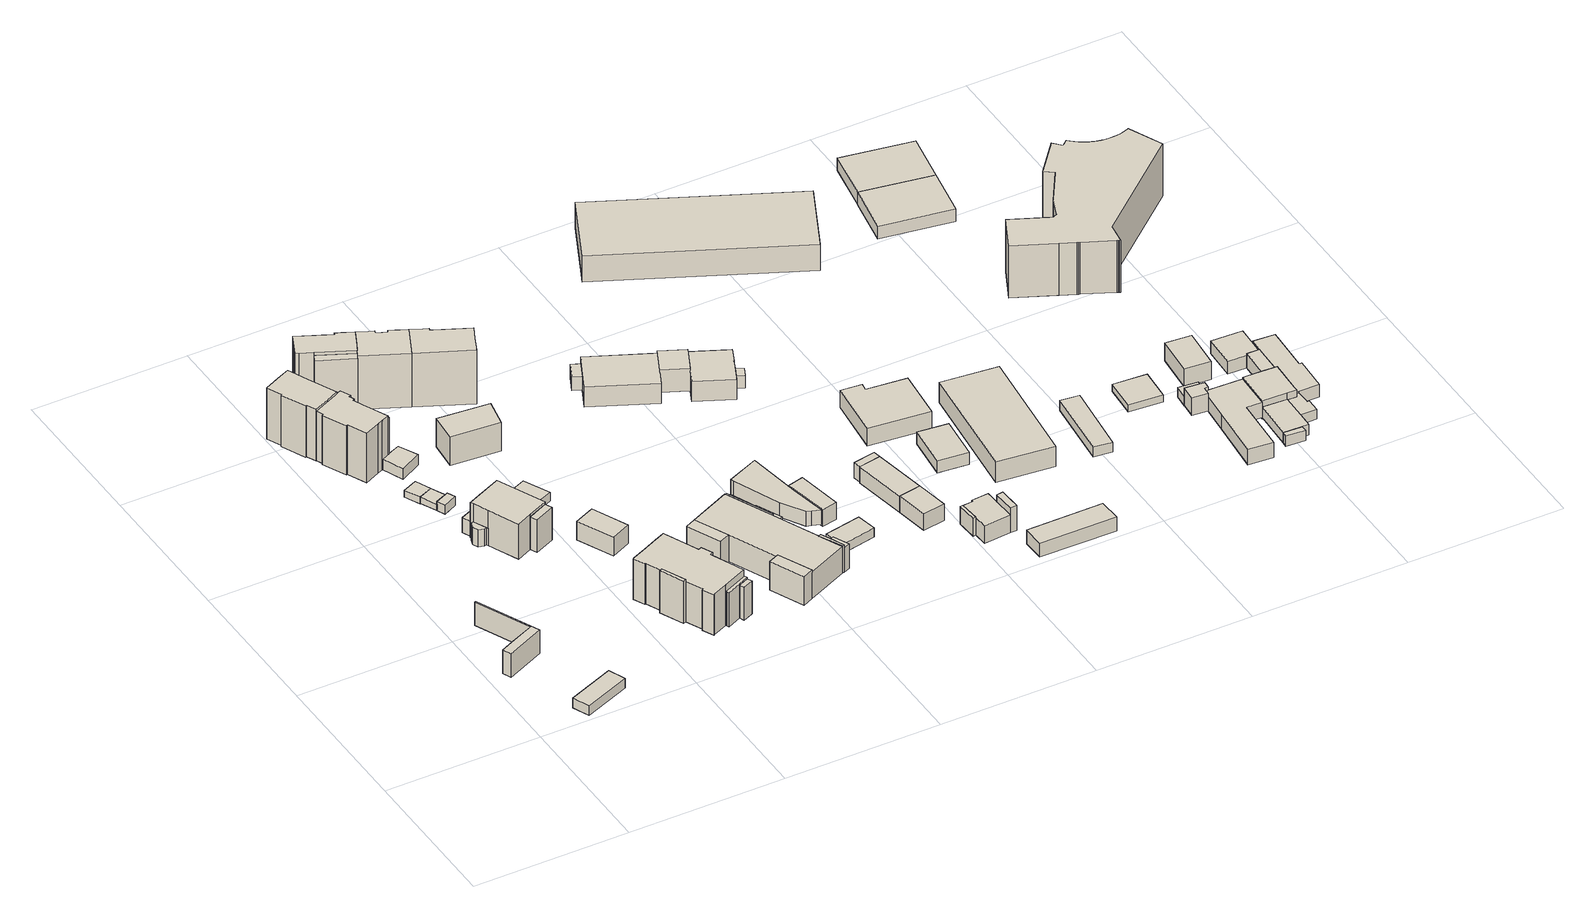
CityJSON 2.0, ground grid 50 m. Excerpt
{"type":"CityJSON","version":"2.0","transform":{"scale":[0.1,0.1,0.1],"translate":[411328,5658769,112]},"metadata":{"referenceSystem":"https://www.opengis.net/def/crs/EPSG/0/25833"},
"CityObjects":{
"building1":{"type":"Building","attributes":{"name":"Rettungswache Dresden-Pieschen","Dachtyp_tdc":"tdcPolyFlatRoof","Gemeindeschluessel":14612000,"Dachneigung":0,"QualitaetDacherkennung":25,"Geometrietyp2DReferenz":"3000","measuredHeight":8.25,"function":"31001_9998","roofType":"1000"},"geometry":[{"type":"Solid","lod":"1","boundaries":[[[[0,1,2,3,4,5,6]],[[7,8,9,10,11,12,13]],[[6,8,7,0]],[[5,9,8,6]],[[4,10,9,5]],[[3,11,10,4]],[[2,12,11,3]],[[1,13,12,2]],[[0,7,13,1]]]]}]},
"building2":{"type":"Building","attributes":{"Gemeindeschluessel":14612000,"Dachneigung":83.61,"Dachorientierung":0,"MittlereTraufHoehe":116.42,"QualitaetDacherkennung":80,"ObjektHoehe":3.74,"BodenHoehe":113,"Geometrietyp2DReferenz":"3000","AbsoluteHoehe":116.75,"Dachflaeche":94.63,"measuredHeight":3.74,"function":"31001_9998","roofType":"2100","storeysAboveGround":1},"geometry":[{"type":"Solid","lod":"1","boundaries":[[[[14,15,16,17]],[[18,19,20,21]],[[17,19,18,14]],[[16,20,19,17]],[[15,21,20,16]],[[14,18,21,15]]]]}]},
"building3":{"type":"Building","attributes":{"Dachtyp_tdc":"tdcGableRoof","Gemeindeschluessel":14612000,"Dachneigung":37.91,"QualitaetDacherkennung":75,"Geometrietyp2DReferenz":"3000","measuredHeight":20.41,"function":"31001_9998","roofType":"3100"},"geometry":[{"type":"Solid","lod":"1","boundaries":[[[[22,23,24,25,26,27,28,29,30,31,32,33]],[[34,35,36,37,38,39,40,41,42,43,44,45]],[[33,35,34,22]],[[32,36,35,33]],[[31,37,36,32]],[[30,38,37,31]],[[29,39,38,30]],[[28,40,39,29]],[[27,41,40,28]],[[26,42,41,27]],[[25,43,42,26]],[[24,44,43,25]],[[23,45,44,24]],[[22,34,45,23]]]]}]},
"building4":{"type":"Building","attributes":{"Gemeindeschluessel":14612000,"Geometrietyp2DReferenz":"3000","function":"31001_9998","roofType":"9999"},"children":["building4-1","building4-2"]},
"building4-1":{"type":"BuildingPart","attributes":{"Dachtyp_tdc":"tdcPolyFlatRoof","Dachneigung":0,"QualitaetDacherkennung":50,"Geometrietyp2DReferenz":"3000","measuredHeight":16.52,"roofType":"1000"},"parents":["building4"],"geometry":[{"type":"Solid","lod":"1","boundaries":[[[[46,47,48,49,50]],[[51,52,53,54,55]],[[50,52,51,46]],[[49,53,52,50]],[[48,54,53,49]],[[47,55,54,48]],[[46,51,55,47]]]]}]},
"building4-2":{"type":"BuildingPart","attributes":{"Dachtyp_tdc":"tdcGableRoof","Dachneigung":37.41,"QualitaetDacherkennung":70,"Geometrietyp2DReferenz":"3000","measuredHeight":20.33,"roofType":"3100"},"parents":["building4"],"geometry":[{"type":"Solid","lod":"1","boundaries":[[[[56,57,58,59,60,61,62,63,64,65,66,67,68,69,70,71,72,73]],[[74,75,76,77,78,55,54,79,80,81,82,83,84,85,86,87,88,89]],[[73,75,74,56]],[[72,76,75,73]],[[71,77,76,72]],[[70,78,77,71]],[[69,55,78,70]],[[68,54,55,69]],[[67,79,54,68]],[[66,80,79,67]],[[65,81,80,66]],[[64,82,81,65]],[[63,83,82,64]],[[62,84,83,63]],[[61,85,84,62]],[[60,86,85,61]],[[59,87,86,60]],[[58,88,87,59]],[[57,89,88,58]],[[56,74,89,57]]]]}]},
"building5":{"type":"Building","attributes":{"Gemeindeschluessel":14612000,"Dachtyp_tdc":"tdcPolyFlatRoof","Dachneigung":0,"QualitaetDacherkennung":83,"Geometrietyp2DReferenz":"3000","measuredHeight":2.44,"function":"31001_9998","roofType":"1000"},"geometry":[{"type":"Solid","lod":"1","boundaries":[[[[90,91,92,93]],[[94,95,96,97]],[[93,95,94,90]],[[92,96,95,93]],[[91,97,96,92]],[[90,94,97,91]]]]}]},
"building6":{"type":"Building","attributes":{"Dachtyp_tdc":"tdcPolyFlatRoof","Gemeindeschluessel":14612000,"Dachneigung":2.62,"QualitaetDacherkennung":78,"Geometrietyp2DReferenz":"3000","measuredHeight":2.31,"function":"31001_9998","roofType":"2100"},"geometry":[{"type":"Solid","lod":"1","boundaries":[[[[98,90,93,99]],[[100,101,102,103]],[[99,101,100,98]],[[93,102,101,99]],[[90,103,102,93]],[[98,100,103,90]]]]}]},
"building7":{"type":"Building","attributes":{"Dachtyp_tdc":"tdcHipAndGableRoof","Gemeindeschluessel":14612000,"Dachneigung":69.6,"QualitaetDacherkennung":13,"Geometrietyp2DReferenz":"3000","measuredHeight":4.6,"function":"31001_9998","roofType":"5000"},"geometry":[{"type":"Solid","lod":"1","boundaries":[[[[104,105,106,107]],[[108,109,101,100]],[[107,109,108,104]],[[106,101,109,107]],[[105,100,101,106]],[[104,108,100,105]]]]}]},
"building8":{"type":"Building","attributes":{"Gemeindeschluessel":14612000,"Dachtyp_tdc":"tdcPolyFlatRoof","Dachneigung":0,"QualitaetDacherkennung":37,"Geometrietyp2DReferenz":"3000","measuredHeight":5.26,"function":"31001_9998","roofType":"1000"},"geometry":[{"type":"Solid","lod":"1","boundaries":[[[[110,111,112,113]],[[114,115,116,117]],[[113,115,114,110]],[[112,116,115,113]],[[111,117,116,112]],[[110,114,117,111]]]]}]},
"building9":{"type":"Building","attributes":{"Gemeindeschluessel":14612000,"Geometrietyp2DReferenz":"3000","function":"31001_9998","roofType":"9999"},"children":["building9-1","building9-2","building9-3"]},
"building9-1":{"type":"BuildingPart","attributes":{"Dachtyp_tdc":"tdcPolyFlatRoof","Dachneigung":24.03,"QualitaetDacherkennung":44,"Geometrietyp2DReferenz":"3000","measuredHeight":12.02,"roofType":"2100"},"parents":["building9"],"geometry":[{"type":"Solid","lod":"1","boundaries":[[[[118,119,120,121]],[[122,123,124,125]],[[121,123,122,118]],[[120,124,123,121]],[[119,125,124,120]],[[118,122,125,119]]]]}]},
"building9-2":{"type":"BuildingPart","attributes":{"Dachtyp_tdc":"tdcFreeFormRoof","Dachneigung":40.28,"QualitaetDacherkennung":3,"Geometrietyp2DReferenz":"3000","measuredHeight":6.74,"roofType":"5000"},"parents":["building9"],"geometry":[{"type":"Solid","lod":"1","boundaries":[[[[126,127,128,129,130,131,132,133,134]],[[135,136,137,138,139,140,141,142,143]],[[134,136,135,126]],[[133,137,136,134]],[[132,138,137,133]],[[131,139,138,132]],[[130,140,139,131]],[[129,141,140,130]],[[128,142,141,129]],[[127,143,142,128]],[[126,135,143,127]]]]}]},
"building9-3":{"type":"BuildingPart","attributes":{"Dachtyp_tdc":"tdcHipRoof","Dachneigung":23.79,"QualitaetDacherkennung":70,"Geometrietyp2DReferenz":"3000","measuredHeight":13.8,"roofType":"3200"},"parents":["building9"],"geometry":[{"type":"Solid","lod":"1","boundaries":[[[[144,145,146,147,148,149,150,151,152,153,154]],[[141,155,114,156,117,157,124,123,158,135,143]],[[154,155,141,144]],[[153,114,155,154]],[[152,156,114,153]],[[151,117,156,152]],[[150,157,117,151]],[[149,124,157,150]],[[148,123,124,149]],[[147,158,123,148]],[[146,135,158,147]],[[145,143,135,146]],[[144,141,143,145]]]]}]},
"building10":{"type":"Building","attributes":{"Dachtyp_tdc":"tdcPolyFlatRoof","Gemeindeschluessel":14612000,"Dachneigung":5.57,"QualitaetDacherkennung":74,"Geometrietyp2DReferenz":"3000","measuredHeight":4.09,"function":"31001_9998","roofType":"2100"},"geometry":[{"type":"Solid","lod":"1","boundaries":[[[[159,160,161,162,163]],[[164,165,166,167,168]],[[163,165,164,159]],[[162,166,165,163]],[[161,167,166,162]],[[160,168,167,161]],[[159,164,168,160]]]]}]},
"building11":{"type":"Building","attributes":{"Gemeindeschluessel":14612000,"Geometrietyp2DReferenz":"3000","function":"31001_9998","roofType":"9999"},"children":["building11-1","building11-2","building11-3"]},
"building11-1":{"type":"BuildingPart","attributes":{"Dachtyp_tdc":"tdcPolyFlatRoof","Dachneigung":34.27,"QualitaetDacherkennung":53,"Geometrietyp2DReferenz":"3000","measuredHeight":18.66,"roofType":"2100"},"parents":["building11"],"geometry":[{"type":"Solid","lod":"1","boundaries":[[[[169,170,171,172]],[[173,174,175,176]],[[172,174,173,169]],[[171,175,174,172]],[[170,176,175,171]],[[169,173,176,170]]]]}]},
"building11-2":{"type":"BuildingPart","attributes":{"Dachtyp_tdc":"tdcPolyFlatRoof","Dachneigung":0,"QualitaetDacherkennung":27,"Geometrietyp2DReferenz":"3000","measuredHeight":17.21,"roofType":"1000"},"parents":["building11"],"geometry":[{"type":"Solid","lod":"1","boundaries":[[[[177,178,179,180,181]],[[182,183,184,185,186]],[[181,183,182,177]],[[180,184,183,181]],[[179,185,184,180]],[[178,186,185,179]],[[177,182,186,178]]]]}]},
"building11-3":{"type":"BuildingPart","attributes":{"Dachtyp_tdc":"tdcGableRoof","Dachneigung":36.03,"QualitaetDacherkennung":72,"Geometrietyp2DReferenz":"3000","measuredHeight":20.84,"roofType":"3100"},"parents":["building11"],"geometry":[{"type":"Solid","lod":"1","boundaries":[[[[187,188,189,190,191,192,193,194,195,196,197,198]],[[199,200,201,186,185,202,203,204,205,206,173,176]],[[198,200,199,187]],[[197,201,200,198]],[[196,186,201,197]],[[195,185,186,196]],[[194,202,185,195]],[[193,203,202,194]],[[192,204,203,193]],[[191,205,204,192]],[[190,206,205,191]],[[189,173,206,190]],[[188,176,173,189]],[[187,199,176,188]]]]}]},
"building12":{"type":"Building","attributes":{"Gemeindeschluessel":14612000,"Geometrietyp2DReferenz":"3000","function":"31001_9998","roofType":"9999"},"children":["building12-1","building12-2","building12-3","building12-4","building12-5"]},
"building12-1":{"type":"BuildingPart","attributes":{"Dachtyp_tdc":"tdcHipRoof","Dachneigung":37.45,"QualitaetDacherkennung":52,"Geometrietyp2DReferenz":"3000","measuredHeight":17.33,"roofType":"3200"},"parents":["building12"],"geometry":[{"type":"Solid","lod":"1","boundaries":[[[[207,208,209,210,211,212,213,214,215,216,217,218,219,220,221,222,223,224,225]],[[226,227,228,229,230,231,232,233,234,235,236,237,238,239,240,241,242,243,244]],[[225,227,226,207]],[[224,228,227,225]],[[223,229,228,224]],[[222,230,229,223]],[[221,231,230,222]],[[220,232,231,221]],[[219,233,232,220]],[[218,234,233,219]],[[217,235,234,218]],[[216,236,235,217]],[[215,237,236,216]],[[214,238,237,215]],[[213,239,238,214]],[[212,240,239,213]],[[211,241,240,212]],[[210,242,241,211]],[[209,243,242,210]],[[208,244,243,209]],[[207,226,244,208]]]]}]},
"building12-2":{"type":"BuildingPart","attributes":{"Dachtyp_tdc":"tdcPolyFlatRoof","Dachneigung":4.12,"QualitaetDacherkennung":53,"Geometrietyp2DReferenz":"3000","measuredHeight":11.68,"roofType":"2100"},"parents":["building12"],"geometry":[{"type":"Solid","lod":"1","boundaries":[[[[245,246,247,248]],[[249,250,251,252]],[[248,250,249,245]],[[247,251,250,248]],[[246,252,251,247]],[[245,249,252,246]]]]}]},
"building12-3":{"type":"BuildingPart","attributes":{"Dachtyp_tdc":"tdcFreeFormRoof","Dachneigung":64.03,"QualitaetDacherkennung":31,"Geometrietyp2DReferenz":"3000","measuredHeight":12.77,"roofType":"5000"},"parents":["building12"],"geometry":[{"type":"Solid","lod":"1","boundaries":[[[[253,254,255,256,257,258]],[[251,250,259,260,241,240]],[[258,251,240,253]],[[257,250,251,258]],[[256,259,250,257]],[[255,260,259,256]],[[254,241,260,255]],[[253,240,241,254]]]]}]},
"building12-4":{"type":"BuildingPart","attributes":{"Dachtyp_tdc":"tdcPolyFlatRoof","Dachneigung":40.55,"QualitaetDacherkennung":26,"Geometrietyp2DReferenz":"3000","measuredHeight":12.98,"roofType":"2100"},"parents":["building12"],"geometry":[{"type":"Solid","lod":"1","boundaries":[[[[261,262,263,264]],[[265,234,233,266]],[[264,234,265,261]],[[263,233,234,264]],[[262,266,233,263]],[[261,265,266,262]]]]}]},
"building12-5":{"type":"BuildingPart","attributes":{"Dachtyp_tdc":"tdcFreeFormRoof","Dachneigung":80.19,"QualitaetDacherkennung":34,"Geometrietyp2DReferenz":"3000","measuredHeight":16.36,"roofType":"5000"},"parents":["building12"],"geometry":[{"type":"Solid","lod":"1","boundaries":[[[[267,268,269,270]],[[271,272,228,227]],[[270,271,227,267]],[[269,272,271,270]],[[268,228,272,269]],[[267,227,228,268]]]]}]},
"building13":{"type":"Building","attributes":{"Dachtyp_tdc":"tdcPolyFlatRoof","Gemeindeschluessel":14612000,"Dachneigung":0,"QualitaetDacherkennung":84,"Geometrietyp2DReferenz":"3000","measuredHeight":6.54,"function":"31001_2000","roofType":"1000"},"geometry":[{"type":"Solid","lod":"1","boundaries":[[[[273,274,275,276]],[[277,278,279,280]],[[276,278,277,273]],[[275,279,278,276]],[[274,280,279,275]],[[273,277,280,274]]]]}]},
"building14":{"type":"Building","attributes":{"Dachtyp_tdc":"tdcPolyFlatRoof","Gemeindeschluessel":14612000,"Dachneigung":0,"QualitaetDacherkennung":81,"Geometrietyp2DReferenz":"3000","measuredHeight":3.08,"function":"31001_9998","roofType":"1000"},"geometry":[{"type":"Solid","lod":"1","boundaries":[[[[281,282,283,284]],[[285,286,287,288]],[[284,286,285,281]],[[283,287,286,284]],[[282,288,287,283]],[[281,285,288,282]]]]}]},
"building15":{"type":"Building","attributes":{"Dachtyp_tdc":"tdcPolyFlatRoof","Gemeindeschluessel":14612000,"Dachneigung":9.5,"QualitaetDacherkennung":78,"Geometrietyp2DReferenz":"3000","measuredHeight":10.87,"function":"31001_9998","roofType":"2100"},"geometry":[{"type":"Solid","lod":"1","boundaries":[[[[289,290,291,292]],[[293,294,295,296]],[[292,294,293,289]],[[291,295,294,292]],[[290,296,295,291]],[[289,293,296,290]]]]}]},
"building16":{"type":"Building","attributes":{"Dachtyp_tdc":"tdcGableRoof","Gemeindeschluessel":14612000,"Dachneigung":37.73,"QualitaetDacherkennung":81,"Geometrietyp2DReferenz":"3000","measuredHeight":20.89,"function":"31001_9998","roofType":"3100"},"geometry":[{"type":"Solid","lod":"1","boundaries":[[[[297,298,299,300,301,302,303,304,305,306,307,191]],[[308,205,309,310,311,312,313,314,315,316,317,174]],[[191,205,308,297]],[[307,309,205,191]],[[306,310,309,307]],[[305,311,310,306]],[[304,312,311,305]],[[303,313,312,304]],[[302,314,313,303]],[[301,315,314,302]],[[300,316,315,301]],[[299,317,316,300]],[[298,174,317,299]],[[297,308,174,298]]]]}]},
"building17":{"type":"Building","attributes":{"Gemeindeschluessel":14612000,"Geometrietyp2DReferenz":"3000","function":"31001_9998","roofType":"9999"},"children":["building17-1","building17-2"]},
"building17-1":{"type":"BuildingPart","attributes":{"Dachtyp_tdc":"tdcGableRoof","Dachneigung":10.24,"QualitaetDacherkennung":14,"Geometrietyp2DReferenz":"3000","measuredHeight":17.7,"roofType":"3100"},"parents":["building17"],"geometry":[{"type":"Solid","lod":"1","boundaries":[[[[318,319,320,321,322]],[[323,324,325,326,327]],[[322,324,323,318]],[[321,325,324,322]],[[320,326,325,321]],[[319,327,326,320]],[[318,323,327,319]]]]}]},
"building17-2":{"type":"BuildingPart","attributes":{"Dachtyp_tdc":"tdcGableRoof","Dachneigung":37.56,"QualitaetDacherkennung":77,"Geometrietyp2DReferenz":"3000","measuredHeight":21.12,"roofType":"3100"},"parents":["building17"],"geometry":[{"type":"Solid","lod":"1","boundaries":[[[[328,329,301,330,299,331,332,333,334,335]],[[336,337,327,326,338,339,340,341,342,343]],[[335,337,336,328]],[[334,327,337,335]],[[333,326,327,334]],[[332,338,326,333]],[[331,339,338,332]],[[299,340,339,331]],[[330,341,340,299]],[[301,342,341,330]],[[329,343,342,301]],[[328,336,343,329]]]]}]},
"building18":{"type":"Building","attributes":{"Gemeindeschluessel":14612000,"Geometrietyp2DReferenz":"3000","function":"31001_9998","roofType":"9999"},"children":["building18-1","building18-2","building18-3","building18-4","building18-5","building18-6"]},
"building18-1":{"type":"BuildingPart","attributes":{"Dachtyp_tdc":"tdcPolyFlatRoof","Dachneigung":0,"QualitaetDacherkennung":53,"Geometrietyp2DReferenz":"3000","measuredHeight":9.5,"roofType":"1000"},"parents":["building18"],"geometry":[{"type":"Solid","lod":"1","boundaries":[[[[344,345,346,347,348]],[[349,350,351,352,353]],[[348,350,349,344]],[[347,351,350,348]],[[346,352,351,347]],[[345,353,352,346]],[[344,349,353,345]]]]}]},
"building18-2":{"type":"BuildingPart","attributes":{"Dachtyp_tdc":"tdcPolyFlatRoof","Dachneigung":0,"QualitaetDacherkennung":53,"Geometrietyp2DReferenz":"3000","measuredHeight":9.26,"roofType":"1000"},"parents":["building18"],"geometry":[{"type":"Solid","lod":"1","boundaries":[[[[354,355,356,357,358,359]],[[360,361,362,363,364,365]],[[359,361,360,354]],[[358,362,361,359]],[[357,363,362,358]],[[356,364,363,357]],[[355,365,364,356]],[[354,360,365,355]]]]}]},
"building18-3":{"type":"BuildingPart","attributes":{"Dachtyp_tdc":"tdcPolyFlatRoof","Dachneigung":5.87,"QualitaetDacherkennung":59,"Geometrietyp2DReferenz":"3000","measuredHeight":9.67,"roofType":"2100"},"parents":["building18"],"geometry":[{"type":"Solid","lod":"1","boundaries":[[[[366,367,368,369]],[[370,371,372,373]],[[369,371,370,366]],[[368,372,371,369]],[[367,373,372,368]],[[366,370,373,367]]]]}]},
"building18-4":{"type":"BuildingPart","attributes":{"Dachtyp_tdc":"tdcPolyFlatRoof","Dachneigung":6.72,"QualitaetDacherkennung":74,"Geometrietyp2DReferenz":"3000","measuredHeight":5.78,"roofType":"2100"},"parents":["building18"],"geometry":[{"type":"Solid","lod":"1","boundaries":[[[[374,375,376,377,378]],[[365,379,380,381,360]],[[378,379,365,374]],[[377,380,379,378]],[[376,381,380,377]],[[375,360,381,376]],[[374,365,360,375]]]]}]},
"building18-5":{"type":"BuildingPart","attributes":{"Dachtyp_tdc":"tdcPolyFlatRoof","Dachneigung":0,"QualitaetDacherkennung":69,"Geometrietyp2DReferenz":"3000","measuredHeight":9.47,"roofType":"1000"},"parents":["building18"],"geometry":[{"type":"Solid","lod":"1","boundaries":[[[[367,366,382,383,384,385,386,387]],[[373,362,361,353,352,388,389,370]],[[387,362,373,367]],[[386,361,362,387]],[[385,353,361,386]],[[384,352,353,385]],[[383,388,352,384]],[[382,389,388,383]],[[366,370,389,382]],[[367,373,370,366]]]]}]},
"building18-6":{"type":"BuildingPart","attributes":{"Dachtyp_tdc":"tdcPolyFlatRoof","Dachneigung":25.09,"QualitaetDacherkennung":56,"Geometrietyp2DReferenz":"3000","measuredHeight":11.04,"roofType":"2100"},"parents":["building18"],"geometry":[{"type":"Solid","lod":"1","boundaries":[[[[390,391,392,393]],[[388,394,395,389]],[[393,394,388,390]],[[392,395,394,393]],[[391,389,395,392]],[[390,388,389,391]]]]}]},
"building19":{"type":"Building","attributes":{"Dachtyp_tdc":"tdcPolyFlatRoof","Gemeindeschluessel":14612000,"Dachneigung":6.75,"QualitaetDacherkennung":57,"Geometrietyp2DReferenz":"3000","measuredHeight":8.81,"function":"31001_9998","roofType":"2100"},"geometry":[{"type":"Solid","lod":"1","boundaries":[[[[396,397,398,399]],[[400,401,402,403]],[[399,401,400,396]],[[398,402,401,399]],[[397,403,402,398]],[[396,400,403,397]]]]}]},
"building20":{"type":"Building","attributes":{"Dachtyp_tdc":"tdcPolyFlatRoof","Gemeindeschluessel":14612000,"Dachneigung":3.3,"QualitaetDacherkennung":88,"Geometrietyp2DReferenz":"3000","measuredHeight":5.52,"function":"31001_2000","roofType":"2100"},"geometry":[{"type":"Solid","lod":"1","boundaries":[[[[404,405,406,407,408,409,410,411,412]],[[413,414,415,416,417,418,419,420,421]],[[412,414,413,404]],[[411,415,414,412]],[[410,416,415,411]],[[409,417,416,410]],[[408,418,417,409]],[[407,419,418,408]],[[406,420,419,407]],[[405,421,420,406]],[[404,413,421,405]]]]}]},
"building21":{"type":"Building","attributes":{"Dachtyp_tdc":"tdcPolyFlatRoof","Gemeindeschluessel":14612000,"Dachneigung":5.71,"QualitaetDacherkennung":58,"Geometrietyp2DReferenz":"3000","measuredHeight":3.6,"function":"31001_2000","roofType":"2100"},"geometry":[{"type":"Solid","lod":"1","boundaries":[[[[422,423,424,425]],[[426,427,428,429]],[[425,427,426,422]],[[424,428,427,425]],[[423,429,428,424]],[[422,426,429,423]]]]}]},
"building22":{"type":"Building","attributes":{"Dachtyp_tdc":"tdcPolyFlatRoof","Gemeindeschluessel":14612000,"Dachneigung":3.33,"QualitaetDacherkennung":70,"Geometrietyp2DReferenz":"3000","measuredHeight":6.02,"function":"31001_2000","roofType":"2100"},"geometry":[{"type":"Solid","lod":"1","boundaries":[[[[430,431,432,433,434,435,436]],[[437,438,439,440,441,442,443]],[[436,438,437,430]],[[435,439,438,436]],[[434,440,439,435]],[[433,441,440,434]],[[432,442,441,433]],[[431,443,442,432]],[[430,437,443,431]]]]}]},
"building23":{"type":"Building","attributes":{"Gemeindeschluessel":14612000,"Geometrietyp2DReferenz":"3000","function":"31001_2000","roofType":"9999"},"children":["building23-1","building23-2","building23-3","building23-4","building23-5"]},
"building23-1":{"type":"BuildingPart","attributes":{"Dachtyp_tdc":"tdcPolyFlatRoof","Dachneigung":16.08,"QualitaetDacherkennung":88,"Geometrietyp2DReferenz":"3000","measuredHeight":9.13,"roofType":"2100"},"parents":["building23"],"geometry":[{"type":"Solid","lod":"1","boundaries":[[[[444,445,446,447,448,449]],[[450,451,452,453,454,455]],[[449,451,450,444]],[[448,452,451,449]],[[447,453,452,448]],[[446,454,453,447]],[[445,455,454,446]],[[444,450,455,445]]]]}]},
"building23-2":{"type":"BuildingPart","attributes":{"Dachtyp_tdc":"tdcPolyFlatRoof","Dachneigung":15.95,"QualitaetDacherkennung":86,"Geometrietyp2DReferenz":"3000","measuredHeight":9.12,"roofType":"2100"},"parents":["building23"],"geometry":[{"type":"Solid","lod":"1","boundaries":[[[[456,457,458,459,460,461,462,463]],[[464,465,466,467,468,469,470,471]],[[463,465,464,456]],[[462,466,465,463]],[[461,467,466,462]],[[460,468,467,461]],[[459,469,468,460]],[[458,470,469,459]],[[457,471,470,458]],[[456,464,471,457]]]]}]},
"building23-3":{"type":"BuildingPart","attributes":{"Dachtyp_tdc":"tdcPolyFlatRoof","Dachneigung":16.23,"QualitaetDacherkennung":85,"Geometrietyp2DReferenz":"3000","measuredHeight":9.16,"roofType":"2100"},"parents":["building23"],"geometry":[{"type":"Solid","lod":"1","boundaries":[[[[472,473,474,475]],[[454,453,469,468]],[[475,453,454,472]],[[474,469,453,475]],[[473,468,469,474]],[[472,454,468,473]]]]}]},
"building23-4":{"type":"BuildingPart","attributes":{"Dachtyp_tdc":"tdcPolyFlatRoof","Dachneigung":0,"QualitaetDacherkennung":65,"Geometrietyp2DReferenz":"3000","measuredHeight":4.67,"roofType":"1000"},"parents":["building23"],"geometry":[{"type":"Solid","lod":"1","boundaries":[[[[476,477,478,479]],[[480,452,451,481]],[[479,452,480,476]],[[478,451,452,479]],[[477,481,451,478]],[[476,480,481,477]]]]}]},
"building23-5":{"type":"BuildingPart","attributes":{"Dachtyp_tdc":"tdcPolyFlatRoof","Dachneigung":0,"QualitaetDacherkennung":58,"Geometrietyp2DReferenz":"3000","measuredHeight":4.5,"roofType":"1000"},"parents":["building23"],"geometry":[{"type":"Solid","lod":"1","boundaries":[[[[482,483,484,485,486]],[[464,471,487,488,465]],[[486,471,464,482]],[[485,487,471,486]],[[484,488,487,485]],[[483,465,488,484]],[[482,464,465,483]]]]}]},
"building24":{"type":"Building","attributes":{"Dachtyp_tdc":"tdcPolyFlatRoof","Gemeindeschluessel":14612000,"Dachneigung":7.36,"QualitaetDacherkennung":89,"Geometrietyp2DReferenz":"3000","measuredHeight":6.2,"function":"31001_2000","roofType":"2100"},"geometry":[{"type":"Solid","lod":"1","boundaries":[[[[489,490,491,492]],[[493,494,495,496]],[[492,494,493,489]],[[491,495,494,492]],[[490,496,495,491]],[[489,493,496,490]]]]}]},
"building25":{"type":"Building","attributes":{"Dachtyp_tdc":"tdcPolyFlatRoof","Gemeindeschluessel":14612000,"Dachneigung":7.33,"QualitaetDacherkennung":93,"Geometrietyp2DReferenz":"3000","measuredHeight":6.18,"function":"31001_2000","roofType":"2100"},"geometry":[{"type":"Solid","lod":"1","boundaries":[[[[497,498,499,500]],[[501,502,496,495]],[[500,502,501,497]],[[499,496,502,500]],[[498,495,496,499]],[[497,501,495,498]]]]}]},
"building26":{"type":"Building","attributes":{"Dachtyp_tdc":"tdcPolyFlatRoof","Gemeindeschluessel":14612000,"Dachneigung":7.36,"QualitaetDacherkennung":65,"Geometrietyp2DReferenz":"3000","measuredHeight":5.87,"function":"31001_2000","roofType":"2100"},"geometry":[{"type":"Solid","lod":"1","boundaries":[[[[500,503,504,497]],[[505,506,507,508]],[[497,506,505,500]],[[504,507,506,497]],[[503,508,507,504]],[[500,505,508,503]]]]}]},
"building27":{"type":"Building","attributes":{"Gemeindeschluessel":14612000,"Geometrietyp2DReferenz":"3000","function":"31001_9998","roofType":"9999"},"children":["building27-1","building27-2","building27-3"]},
"building27-1":{"type":"BuildingPart","attributes":{"Dachtyp_tdc":"tdcPolyFlatRoof","Dachneigung":4.98,"QualitaetDacherkennung":78,"Geometrietyp2DReferenz":"3000","measuredHeight":8.75,"roofType":"2100"},"parents":["building27"],"geometry":[{"type":"Solid","lod":"1","boundaries":[[[[509,510,511,512]],[[513,514,515,516]],[[512,514,513,509]],[[511,515,514,512]],[[510,516,515,511]],[[509,513,516,510]]]]}]},
"building27-2":{"type":"BuildingPart","attributes":{"Dachtyp_tdc":"tdcFreeFormRoof","Dachneigung":37.66,"QualitaetDacherkennung":42,"Geometrietyp2DReferenz":"3000","measuredHeight":6.45,"roofType":"5000"},"parents":["building27"],"geometry":[{"type":"Solid","lod":"1","boundaries":[[[[517,518,519,520]],[[521,522,523,524]],[[520,522,521,517]],[[519,523,522,520]],[[518,524,523,519]],[[517,521,524,518]]]]}]},
"building27-3":{"type":"BuildingPart","attributes":{"Dachtyp_tdc":"tdcPolyFlatRoof","Dachneigung":0,"QualitaetDacherkennung":41,"Geometrietyp2DReferenz":"3000","measuredHeight":6.12,"roofType":"1000"},"parents":["building27"],"geometry":[{"type":"Solid","lod":"1","boundaries":[[[[525,526,527,528,529,530,531,532]],[[515,514,533,521,524,534,535,536]],[[532,514,515,525]],[[531,533,514,532]],[[530,521,533,531]],[[529,524,521,530]],[[528,534,524,529]],[[527,535,534,528]],[[526,536,535,527]],[[525,515,536,526]]]]}]},
"building28":{"type":"Building","attributes":{"Dachtyp_tdc":"tdcPolyFlatRoof","Gemeindeschluessel":14612000,"Dachneigung":5.68,"QualitaetDacherkennung":79,"Geometrietyp2DReferenz":"3000","measuredHeight":5.26,"function":"31001_2000","roofType":"2100"},"geometry":[{"type":"Solid","lod":"1","boundaries":[[[[537,538,539,540]],[[541,542,543,544]],[[540,542,541,537]],[[539,543,542,540]],[[538,544,543,539]],[[537,541,544,538]]]]}]},
"building29":{"type":"Building","attributes":{"Dachtyp_tdc":"tdcPolyFlatRoof","Gemeindeschluessel":14612000,"Dachneigung":0,"QualitaetDacherkennung":50,"Geometrietyp2DReferenz":"3000","measuredHeight":4.21,"function":"31001_2000","roofType":"1000"},"geometry":[{"type":"Solid","lod":"1","boundaries":[[[[545,546,547,548]],[[549,550,551,552]],[[548,550,549,545]],[[547,551,550,548]],[[546,552,551,547]],[[545,549,552,546]]]]}]},
"building30":{"type":"Building","attributes":{"Dachtyp_tdc":"tdcPolyFlatRoof","Gemeindeschluessel":14612000,"Dachneigung":0,"QualitaetDacherkennung":58,"Geometrietyp2DReferenz":"3000","measuredHeight":6.16,"function":"31001_2000","roofType":"1000"},"geometry":[{"type":"Solid","lod":"1","boundaries":[[[[553,554,555,556,557,558]],[[559,560,561,562,563,564]],[[558,560,559,553]],[[557,561,560,558]],[[556,562,561,557]],[[555,563,562,556]],[[554,564,563,555]],[[553,559,564,554]]]]}]},
"building31":{"type":"Building","attributes":{"Dachtyp_tdc":"tdcGableRoof","Gemeindeschluessel":14612000,"Dachneigung":10.02,"QualitaetDacherkennung":59,"Geometrietyp2DReferenz":"3000","measuredHeight":8.09,"function":"31001_2000","roofType":"3100"},"geometry":[{"type":"Solid","lod":"1","boundaries":[[[[565,566,567,568]],[[569,570,571,572]],[[568,570,569,565]],[[567,571,570,568]],[[566,572,571,567]],[[565,569,572,566]]]]}]},
"building32":{"type":"Building","attributes":{"Dachtyp_tdc":"tdcPolyFlatRoof","Gemeindeschluessel":14612000,"Dachneigung":0,"QualitaetDacherkennung":68,"Geometrietyp2DReferenz":"3000","measuredHeight":9.15,"function":"31001_2000","roofType":"1000"},"geometry":[{"type":"Solid","lod":"1","boundaries":[[[[573,574,575,576]],[[577,578,579,580]],[[576,578,577,573]],[[575,579,578,576]],[[574,580,579,575]],[[573,577,580,574]]]]}]},
"building33":{"type":"Building","attributes":{"Dachtyp_tdc":"tdcPolyFlatRoof","Gemeindeschluessel":14612000,"Dachneigung":3.88,"QualitaetDacherkennung":91,"Geometrietyp2DReferenz":"3000","measuredHeight":3.71,"function":"31001_2000","roofType":"2100"},"geometry":[{"type":"Solid","lod":"1","boundaries":[[[[581,582,583,584]],[[585,586,587,588]],[[584,586,585,581]],[[583,587,586,584]],[[582,588,587,583]],[[581,585,588,582]]]]}]},
"building34":{"type":"Building","attributes":{"Dachtyp_tdc":"tdcPolyFlatRoof","Gemeindeschluessel":14612000,"Dachneigung":0,"QualitaetDacherkennung":84,"Geometrietyp2DReferenz":"3000","measuredHeight":2.48,"function":"31001_2000","roofType":"1000"},"geometry":[{"type":"Solid","lod":"1","boundaries":[[[[589,590,591,592]],[[593,594,595,596]],[[592,594,593,589]],[[591,595,594,592]],[[590,596,595,591]],[[589,593,596,590]]]]}]},
"building35":{"type":"Building","attributes":{"Dachtyp_tdc":"tdcFreeFormRoof","Gemeindeschluessel":14612000,"Dachneigung":68.21,"QualitaetDacherkennung":3,"Geometrietyp2DReferenz":"3000","measuredHeight":10.86,"function":"31001_2000","roofType":"5000"},"geometry":[{"type":"Solid","lod":"1","boundaries":[[[[597,598,599,600,601,602]],[[603,604,605,606,607,608]],[[602,604,603,597]],[[601,605,604,602]],[[600,606,605,601]],[[599,607,606,600]],[[598,608,607,599]],[[597,603,608,598]]]]}]},
"building36":{"type":"Building","attributes":{"Dachtyp_tdc":"tdcPolyFlatRoof","Gemeindeschluessel":14612000,"Dachneigung":4.45,"QualitaetDacherkennung":83,"Geometrietyp2DReferenz":"3000","measuredHeight":3.64,"function":"31001_2000","roofType":"2100"},"geometry":[{"type":"Solid","lod":"1","boundaries":[[[[609,610,611,612]],[[613,614,615,616]],[[612,614,613,609]],[[611,615,614,612]],[[610,616,615,611]],[[609,613,616,610]]]]}]},
"building37":{"type":"Building","attributes":{"Dachtyp_tdc":"tdcFreeFormRoof","Gemeindeschluessel":14612000,"Dachneigung":24.84,"QualitaetDacherkennung":5,"Geometrietyp2DReferenz":"3000","measuredHeight":6.75,"function":"31001_2000","roofType":"5000"},"geometry":[{"type":"Solid","lod":"1","boundaries":[[[[617,618,619,620,621,622,623,624,625]],[[626,627,628,629,630,631,632,633,634]],[[625,627,626,617]],[[624,628,627,625]],[[623,629,628,624]],[[622,630,629,623]],[[621,631,630,622]],[[620,632,631,621]],[[619,633,632,620]],[[618,634,633,619]],[[617,626,634,618]]]]}]},
"building38":{"type":"Building","attributes":{"Dachtyp_tdc":"tdcGableRoof","Gemeindeschluessel":14612000,"Dachneigung":16.08,"QualitaetDacherkennung":91,"Geometrietyp2DReferenz":"3000","measuredHeight":5.74,"function":"31001_2000","roofType":"3100"},"geometry":[{"type":"Solid","lod":"1","boundaries":[[[[635,636,637,638]],[[639,640,641,642]],[[638,640,639,635]],[[637,641,640,638]],[[636,642,641,637]],[[635,639,642,636]]]]}]},
"building39":{"type":"Building","attributes":{"Dachtyp_tdc":"tdcGableRoof","Gemeindeschluessel":14612000,"Dachneigung":10.06,"QualitaetDacherkennung":85,"Geometrietyp2DReferenz":"3000","measuredHeight":6.63,"function":"31001_2000","roofType":"3100"},"geometry":[{"type":"Solid","lod":"1","boundaries":[[[[643,644,645,646]],[[647,648,649,650]],[[646,648,647,643]],[[645,649,648,646]],[[644,650,649,645]],[[643,647,650,644]]]]}]},
"building40":{"type":"Building","attributes":{"Gemeindeschluessel":14612000,"Geometrietyp2DReferenz":"3000","function":"31001_2000","roofType":"9999"},"children":["building40-1","building40-2","building40-3"]},
"building40-1":{"type":"BuildingPart","attributes":{"Dachtyp_tdc":"tdcPolyFlatRoof","Dachneigung":5.96,"QualitaetDacherkennung":84,"Geometrietyp2DReferenz":"3000","measuredHeight":3.87,"roofType":"2100"},"parents":["building40"],"geometry":[{"type":"Solid","lod":"1","boundaries":[[[[651,652,653,654]],[[655,656,657,658]],[[654,656,655,651]],[[653,657,656,654]],[[652,658,657,653]],[[651,655,658,652]]]]}]},
"building40-2":{"type":"BuildingPart","attributes":{"Dachtyp_tdc":"tdcPolyFlatRoof","Dachneigung":6.39,"QualitaetDacherkennung":86,"Geometrietyp2DReferenz":"3000","measuredHeight":4.09,"roofType":"2100"},"parents":["building40"],"geometry":[{"type":"Solid","lod":"1","boundaries":[[[[659,660,661,662,663,664,665]],[[666,656,655,632,667,668,669]],[[665,656,666,659]],[[664,655,656,665]],[[663,632,655,664]],[[662,667,632,663]],[[661,668,667,662]],[[660,669,668,661]],[[659,666,669,660]]]]}]},
"building40-3":{"type":"BuildingPart","attributes":{"Dachtyp_tdc":"tdcPolyFlatRoof","Dachneigung":5.71,"QualitaetDacherkennung":75,"Geometrietyp2DReferenz":"3000","measuredHeight":3.88,"roofType":"2100"},"parents":["building40"],"geometry":[{"type":"Solid","lod":"1","boundaries":[[[[670,671,672,673,674,675,676,677]],[[668,667,678,679,680,681,682,683]],[[677,667,668,670]],[[676,678,667,677]],[[675,679,678,676]],[[674,680,679,675]],[[673,681,680,674]],[[672,682,681,673]],[[671,683,682,672]],[[670,668,683,671]]]]}]},
"building41":{"type":"Building","attributes":{"Dachtyp_tdc":"tdcGableRoof","Gemeindeschluessel":14612000,"Dachneigung":15.27,"QualitaetDacherkennung":92,"Geometrietyp2DReferenz":"3000","measuredHeight":5.57,"function":"31001_2000","roofType":"3100"},"geometry":[{"type":"Solid","lod":"1","boundaries":[[[[636,684,685,637]],[[686,687,688,689]],[[637,687,686,636]],[[685,688,687,637]],[[684,689,688,685]],[[636,686,689,684]]]]}]},
"building42":{"type":"Building","attributes":{"Gemeindeschluessel":14612000,"Geometrietyp2DReferenz":"3000","function":"31001_2000","roofType":"9999"},"children":["building42-1","building42-2","building42-3"]},
"building42-1":{"type":"BuildingPart","attributes":{"Dachtyp_tdc":"tdcPolyFlatRoof","Dachneigung":9.76,"QualitaetDacherkennung":97,"Geometrietyp2DReferenz":"3000","measuredHeight":5.39,"roofType":"2100"},"parents":["building42"],"geometry":[{"type":"Solid","lod":"1","boundaries":[[[[690,691,692,693]],[[694,695,696,697]],[[693,695,694,690]],[[692,696,695,693]],[[691,697,696,692]],[[690,694,697,691]]]]}]},
"building42-2":{"type":"BuildingPart","attributes":{"Dachtyp_tdc":"tdcGableRoof","Dachneigung":12.26,"QualitaetDacherkennung":92,"Geometrietyp2DReferenz":"3000","measuredHeight":7.43,"roofType":"3100"},"parents":["building42"],"geometry":[{"type":"Solid","lod":"1","boundaries":[[[[698,699,700,701,702,703,704]],[[705,696,695,706,707,708,709]],[[704,696,705,698]],[[703,695,696,704]],[[702,706,695,703]],[[701,707,706,702]],[[700,708,707,701]],[[699,709,708,700]],[[698,705,709,699]]]]}]},
"building42-3":{"type":"BuildingPart","attributes":{"Dachtyp_tdc":"tdcPolyFlatRoof","Dachneigung":10.18,"QualitaetDacherkennung":90,"Geometrietyp2DReferenz":"3000","measuredHeight":5.36,"roofType":"2100"},"parents":["building42"],"geometry":[{"type":"Solid","lod":"1","boundaries":[[[[710,711,712,713,714]],[[697,715,716,717,694]],[[713,715,697,714]],[[712,716,715,713]],[[711,717,716,712]],[[710,694,717,711]],[[714,697,694,710]]]]}]},
"building43":{"type":"Building","attributes":{"Dachtyp_tdc":"tdcPolyFlatRoof","Gemeindeschluessel":14612000,"Dachneigung":12.31,"QualitaetDacherkennung":97,"Geometrietyp2DReferenz":"3000","measuredHeight":5.25,"function":"31001_2000","roofType":"2100"},"geometry":[{"type":"Solid","lod":"1","boundaries":[[[[718,719,720,721,722,723,724]],[[725,726,727,728,729,730,731]],[[724,726,725,718]],[[723,727,726,724]],[[722,728,727,723]],[[721,729,728,722]],[[720,730,729,721]],[[719,731,730,720]],[[718,725,731,719]]]]}]},
"building44":{"type":"Building","attributes":{"Dachtyp_tdc":"tdcFreeFormRoof","Gemeindeschluessel":14612000,"Dachneigung":10.29,"QualitaetDacherkennung":4,"Geometrietyp2DReferenz":"3000","measuredHeight":20.4,"function":"31001_2000","roofType":"5000"},"geometry":[{"type":"Solid","lod":"1","boundaries":[[[[732,733,734,735,736,737,738,739,740,741,742,743,744,745,746,747,748,749,750,751,752,753,754,755,756,757,758,759,760,761,762,763,764,765,766,767,768]],[[769,770,771,772,773,774,775,776,777,778,779,780,781,782,783,784,785,786,787,788,789,790,791,792,793,794,795,796,797,798,799,800,801,802,803,804,805]],[[768,770,769,732]],[[767,771,770,768]],[[766,772,771,767]],[[765,773,772,766]],[[764,774,773,765]],[[763,775,774,764]],[[762,776,775,763]],[[761,777,776,762]],[[760,778,777,761]],[[759,779,778,760]],[[758,780,779,759]],[[757,781,780,758]],[[756,782,781,757]],[[755,783,782,756]],[[754,784,783,755]],[[753,785,784,754]],[[752,786,785,753]],[[751,787,786,752]],[[750,788,787,751]],[[749,789,788,750]],[[748,790,789,749]],[[747,791,790,748]],[[746,792,791,747]],[[745,793,792,746]],[[744,794,793,745]],[[743,795,794,744]],[[742,796,795,743]],[[741,797,796,742]],[[740,798,797,741]],[[739,799,798,740]],[[738,800,799,739]],[[737,801,800,738]],[[736,802,801,737]],[[735,803,802,736]],[[734,804,803,735]],[[733,805,804,734]],[[732,769,805,733]]]]}]}
},
"vertices":[
[55,263,97],[178,318,97],[87,521,97],[84,520,97],[163,344,97],[87,310,97],[43,290,97],[55,263,14],[43,290,14],[87,310,14],[163,344,14],[84,520,14],[87,521,14],[178,318,14],
[288,122,44],[139,62,44],[161,8,44],[310,68,44],[288,122,10],[310,68,10],[161,8,10],[139,62,10],
[56,1429,187],[60,1430,187],[74,1401,187],[124,1424,187],[164,1442,187],[122,1532,187],[97,1588,187],[93,1596,187],[53,1578,187],[3,1555,187],[25,1508,187],[21,1506,187],[56,1429,6],[21,1506,6],[25,1508,6],[3,1555,6],[53,1578,6],[93,1596,6],[97,1588,6],[122,1532,6],[164,1442,6],[124,1424,6],[74,1401,6],[60,1430,6],
[208,1365,172],[202,1362,172],[238,1283,172],[244,1286,172],[215,1350,172],[208,1365,7],[215,1350,7],[244,1286,7],[238,1283,7],[202,1362,7],
[179,1449,181],[172,1446,181],[164,1442,181],[124,1424,181],[74,1401,181],[84,1378,181],[80,1376,181],[115,1301,181],[119,1302,181],[147,1242,181],[197,1265,181],[214,1272,181],[238,1283,181],[202,1362,181],[188,1393,181],[194,1396,181],[187,1413,181],[194,1416,181],[179,1449,7],[194,1416,7],[187,1413,7],[194,1396,7],[188,1393,7],[214,1272,7],[197,1265,7],[147,1242,7],[119,1302,7],[115,1301,7],[80,1376,7],[84,1378,7],[74,1401,7],[124,1424,7],[164,1442,7],[172,1446,7],
[270,1099,37],[249,1148,37],[202,1127,37],[225,1079,37],[270,1099,13],[225,1079,13],[202,1127,13],[249,1148,13],
[294,1047,37],[250,1027,37],[294,1047,15],[250,1027,15],[225,1079,15],[270,1099,15],
[306,1022,46],[294,1047,46],[250,1027,46],[261,1001,46],[306,1022,15],[261,1001,15],
[275,875,68],[381,923,68],[368,952,68],[262,904,68],[275,875,15],[262,904,15],[368,952,15],[381,923,15],
[399,722,130],[463,751,130],[453,773,130],[389,743,130],[399,722,15],[389,743,15],[453,773,15],[463,751,15],
[295,817,75],[296,817,75],[293,823,75],[274,865,75],[266,862,75],[260,842,75],[268,825,75],[286,820,75],[292,822,75],[295,817,15],[292,822,15],[286,820,15],[268,825,15],[260,842,15],[266,862,15],[274,865,15],[293,823,15],[296,817,15],
[274,865,139],[296,817,139],[295,817,139],[339,720,139],[389,743,139],[453,773,139],[384,925,139],[381,923,139],[308,890,139],[275,875,139],[270,873,139],[270,873,15],[308,890,15],[384,925,15],[339,720,15],
[311,1241,45],[281,1302,45],[244,1286,45],[214,1272,45],[242,1205,45],[311,1241,8],[242,1205,8],[214,1272,8],[244,1286,8],[281,1302,8],
[304,1574,181],[195,1625,181],[185,1603,181],[294,1552,181],[304,1574,2],[294,1552,2],[185,1603,2],[195,1625,2],
[183,1725,174],[180,1719,174],[253,1684,174],[256,1690,174],[240,1698,174],[183,1725,2],[240,1698,2],[256,1690,2],[253,1684,2],[180,1719,2],
[156,1643,191],[195,1625,191],[304,1574,191],[318,1602,191],[341,1651,191],[306,1667,191],[288,1675,191],[286,1669,191],[253,1684,191],[180,1719,191],[160,1676,191],[147,1647,191],[156,1643,2],[147,1647,2],[160,1676,2],[286,1669,2],[288,1675,2],[306,1667,2],[341,1651,2],[318,1602,2],
[630,190,156],[626,188,156],[643,152,156],[646,154,156],[694,175,156],[772,210,156],[725,316,156],[735,321,156],[718,357,156],[708,353,156],[658,465,156],[624,450,156],[578,429,156],[531,408,156],[528,406,156],[545,369,156],[548,371,156],[571,320,156],[605,244,156],[630,190,13],[605,244,13],[571,320,13],[548,371,13],[545,369,13],[528,406,13],[531,408,13],[578,429,13],[624,450,13],[658,465,13],[708,353,13],[718,357,13],[735,321,13],[725,316,13],[772,210,13],[694,175,13],[646,154,13],[643,152,13],[626,188,13],
[750,170,129],[784,185,129],[777,200,129],[744,185,129],[750,170,13],[744,185,13],[777,200,13],[784,185,13],
[772,210,134],[694,175,134],[696,170,134],[698,164,134],[744,185,134],[777,200,134],[698,164,13],[696,170,13],
[620,459,138],[574,438,138],[578,429,138],[624,450,138],[620,459,13],[574,438,13],
[605,244,162],[571,320,162],[562,316,162],[596,240,162],[596,240,13],[562,316,13],
[577,604,79],[641,633,79],[589,748,79],[524,719,79],[577,604,14],[524,719,14],[589,748,14],[641,633,14],
[546,908,46],[506,991,46],[464,973,46],[502,890,46],[546,908,15],[502,890,15],[464,973,15],[506,991,15],
[386,1192,112],[542,1179,112],[559,1269,112],[394,1284,112],[386,1192,11],[394,1284,11],[559,1269,11],[542,1179,11],
[317,1600,191],[294,1552,191],[430,1488,191],[453,1536,191],[477,1587,191],[442,1603,191],[424,1612,191],[420,1605,191],[388,1620,191],[391,1627,191],[375,1635,191],[317,1600,2],[375,1635,2],[391,1627,2],[388,1620,2],[420,1605,2],[424,1612,2],[442,1603,2],[477,1587,2],[453,1536,2],[430,1488,2],
[561,1548,171],[557,1541,171],[638,1503,171],[642,1510,171],[578,1540,171],[561,1548,1],[578,1540,1],[642,1510,1],[638,1503,1],[557,1541,1],
[529,1562,191],[513,1570,191],[454,1538,191],[595,1411,191],[618,1461,191],[638,1503,191],[557,1541,191],[526,1556,191],[529,1562,1],[526,1556,1],[618,1461,1],[595,1411,1],[430,1488,1],[454,1538,1],[477,1587,1],[513,1570,1],
[1069,300,107],[1062,297,107],[1096,223,107],[1103,226,107],[1080,277,107],[1069,300,12],[1080,277,12],[1103,226,12],[1096,223,12],[1062,297,12],
[1002,449,104],[965,531,104],[962,537,104],[935,596,104],[928,593,104],[995,446,104],[1002,449,12],[995,446,12],[928,593,12],[935,596,12],[962,537,12],[965,531,12],
[845,426,106],[796,533,106],[763,518,106],[812,411,106],[845,426,12],[812,411,12],[763,518,12],[796,533,12],
[965,531,67],[1002,449,67],[1006,451,67],[1041,467,67],[1004,549,67],[1004,549,12],[1041,467,12],[1006,451,12],
[915,271,106],[965,163,106],[1096,223,106],[1062,297,106],[995,446,106],[928,593,106],[965,163,12],[915,271,12],
[965,163,113],[915,271,113],[881,256,113],[930,147,113],[930,147,12],[881,256,12],
[1080,277,96],[1103,226,96],[1124,235,96],[1101,286,96],[1080,277,9],[1101,286,9],[1124,235,9],[1103,226,9],
[1069,533,64],[1113,459,64],[1128,455,64],[1154,445,64],[1131,561,64],[1127,582,64],[1103,734,64],[1002,690,64],[1006,681,64],[1069,533,12],[1006,681,12],[1002,690,12],[1103,734,12],[1127,582,12],[1131,561,12],[1154,445,12],[1128,455,12],[1113,459,12],
[1137,303,41],[1256,327,41],[1243,391,41],[1125,368,41],[1137,303,9],[1125,368,9],[1243,391,9],[1256,327,9],
[1204,449,68],[1182,573,68],[1178,595,68],[1127,582,68],[1131,561,68],[1154,445,68],[1155,439,68],[1204,449,9],[1155,439,9],[1154,445,9],[1131,561,9],[1127,582,9],[1178,595,9],[1182,573,9],
[848,1248,74],[1044,1157,74],[1065,1203,74],[1102,1282,74],[907,1373,74],[882,1319,74],[848,1248,3],[882,1319,3],[907,1373,3],[1102,1282,3],[1065,1203,3],[1044,1157,3],
[1270,1145,74],[1271,1145,74],[1292,1193,74],[1179,1246,74],[1142,1167,74],[1121,1122,74],[1235,1068,74],[1256,1114,74],[1270,1145,3],[1256,1114,3],[1235,1068,3],[1121,1122,3],[1142,1167,3],[1179,1246,3],[1292,1193,3],[1271,1145,3],
[1065,1203,82],[1142,1167,82],[1179,1246,82],[1102,1282,82],
[880,1385,50],[855,1332,50],[882,1319,50],[907,1373,50],[880,1385,3],[855,1332,3],
[1270,1145,48],[1256,1114,48],[1282,1102,48],[1295,1131,48],[1271,1145,48],[1295,1131,3],[1282,1102,3],
[1467,303,61],[1449,408,61],[1377,395,61],[1395,290,61],[1467,303,3],[1395,290,3],[1377,395,3],[1449,408,3],
[1346,568,60],[1377,395,60],[1449,408,60],[1418,581,60],[1346,568,3],[1418,581,3],
[1414,605,60],[1342,592,60],[1418,581,6],[1346,568,6],[1342,592,6],[1414,605,6],
[1621,162,91],[1617,235,91],[1597,233,91],[1601,161,91],[1621,162,4],[1601,161,4],[1597,233,4],[1617,235,4],
[1510,200,67],[1506,265,67],[1497,265,67],[1501,199,67],[1510,200,4],[1501,199,4],[1497,265,4],[1506,265,4],
[1597,233,66],[1594,278,66],[1539,274,66],[1540,268,66],[1506,265,66],[1510,200,66],[1513,155,66],[1601,161,66],[1513,155,4],[1540,268,4],[1539,274,4],[1594,278,4],
[1861,99,50],[1616,98,50],[1618,27,50],[1864,26,50],[1861,99,1],[1864,26,1],[1618,27,1],[1616,98,1],
[1669,632,46],[1572,643,46],[1557,500,46],[1654,490,46],[1669,632,4],[1654,490,4],[1557,500,4],[1572,643,4],
[1447,702,66],[1642,681,66],[1659,847,66],[1531,861,66],[1534,885,66],[1467,892,66],[1447,702,5],[1467,892,5],[1534,885,5],[1531,861,5],[1659,847,5],[1642,681,5],
[1901,755,77],[1719,775,77],[1676,380,77],[1858,360,77],[1901,755,5],[1858,360,5],[1676,380,5],[1719,775,5],
[1830,1685,98],[1227,1967,98],[1123,1744,98],[1726,1462,98],[1830,1685,7],[1726,1462,7],[1123,1744,7],[1227,1967,7],
[2026,335,44],[2052,567,44],[1992,574,44],[1968,342,44],[2026,335,9],[1968,342,9],[1992,574,9],[2052,567,9],
[2154,471,35],[2261,463,35],[2269,568,35],[2162,576,35],[2154,471,10],[2162,576,10],[2269,568,10],[2261,463,10],
[2301,371,71],[2351,366,71],[2353,393,71],[2365,392,71],[2367,415,71],[2305,421,71],[2301,371,10],[2305,421,10],[2367,415,10],[2365,392,10],[2353,393,10],[2351,366,10],
[2309,465,42],[2305,421,42],[2367,415,42],[2371,459,42],[2309,465,8],[2371,459,8],[2367,415,8],[2305,421,8],
[2327,100,61],[2406,93,61],[2418,271,61],[2468,268,61],[2473,388,61],[2365,392,61],[2353,393,61],[2351,366,61],[2343,277,61],[2327,100,8],[2343,277,8],[2351,366,8],[2353,393,8],[2365,392,8],[2473,388,8],[2468,268,8],[2418,271,8],[2406,93,8],
[2167,1471,50],[2195,1633,50],[1966,1673,50],[1938,1510,50],[2167,1471,5],[1938,1510,5],[1966,1673,5],[2195,1633,5],
[2351,502,66],[2433,495,66],[2445,626,66],[2363,633,66],[2351,502,3],[2363,633,3],[2445,626,3],[2433,495,3],
[2462,138,44],[2461,121,44],[2522,117,44],[2522,135,44],[2462,138,8],[2522,135,8],[2522,117,8],[2461,121,8],
[2542,135,45],[2543,162,45],[2544,185,45],[2547,264,45],[2468,268,45],[2462,138,45],[2522,135,45],[2542,135,8],[2547,264,8],[2544,185,8],[2543,162,8],
[2544,185,43],[2597,186,43],[2598,230,43],[2591,230,43],[2590,276,43],[2576,276,43],[2576,263,43],[2547,264,43],[2576,263,8],[2576,276,8],[2590,276,8],[2591,230,8],[2598,230,8],[2597,186,8],
[2223,1796,50],[1994,1836,50],[2195,1633,6],[1966,1673,6],[1994,1836,6],[2223,1796,6],
[2585,490,54],[2545,491,54],[2540,385,54],[2581,383,54],[2585,490,3],[2581,383,3],[2540,385,3],[2545,491,3],
[2473,388,67],[2468,268,67],[2547,264,67],[2576,263,67],[2576,276,67],[2581,383,67],[2540,385,67],[2473,388,3],[2576,276,3],[2576,263,3],[2547,264,3],[2468,268,3],
[2585,490,48],[2590,594,48],[2490,598,48],[2485,494,48],[2545,491,48],[2485,494,3],[2490,598,3],[2590,594,3],
[2590,276,48],[2656,276,48],[2662,385,48],[2653,385,48],[2661,535,48],[2592,539,48],[2576,276,48],[2590,276,4],[2576,276,4],[2592,539,4],[2661,535,4],[2653,385,4],[2662,385,4],[2656,276,4],
[2461,1449,185],[2377,1349,185],[2404,1326,185],[2335,1217,185],[2314,1159,185],[2299,1152,185],[2178,1208,185],[2126,1099,185],[2254,1040,185],[2300,1018,185],[2304,1016,185],[2308,1015,185],[2401,971,185],[2405,970,185],[2408,968,185],[2410,967,185],[2418,1022,185],[2420,1032,185],[2730,1292,185],[2680,1401,185],[2670,1397,185],[2660,1394,185],[2649,1391,185],[2637,1390,185],[2627,1389,185],[2616,1389,185],[2601,1390,185],[2590,1391,185],[2576,1394,185],[2562,1399,185],[2552,1403,185],[2539,1410,185],[2529,1417,185],[2520,1424,185],[2511,1432,185],[2503,1440,185],[2485,1424,185],[2461,1449,2],[2485,1424,2],[2503,1440,2],[2511,1432,2],[2520,1424,2],[2529,1417,2],[2539,1410,2],[2552,1403,2],[2562,1399,2],[2576,1394,2],[2590,1391,2],[2601,1390,2],[2616,1389,2],[2627,1389,2],[2637,1390,2],[2649,1391,2],[2660,1394,2],[2670,1397,2],[2680,1401,2],[2730,1292,2],[2420,1032,2],[2418,1022,2],[2410,967,2],[2408,968,2],[2405,970,2],[2401,971,2],[2308,1015,2],[2304,1016,2],[2300,1018,2],[2254,1040,2],[2126,1099,2],[2178,1208,2],[2299,1152,2],[2314,1159,2],[2335,1217,2],[2404,1326,2],[2377,1349,2]
]}
